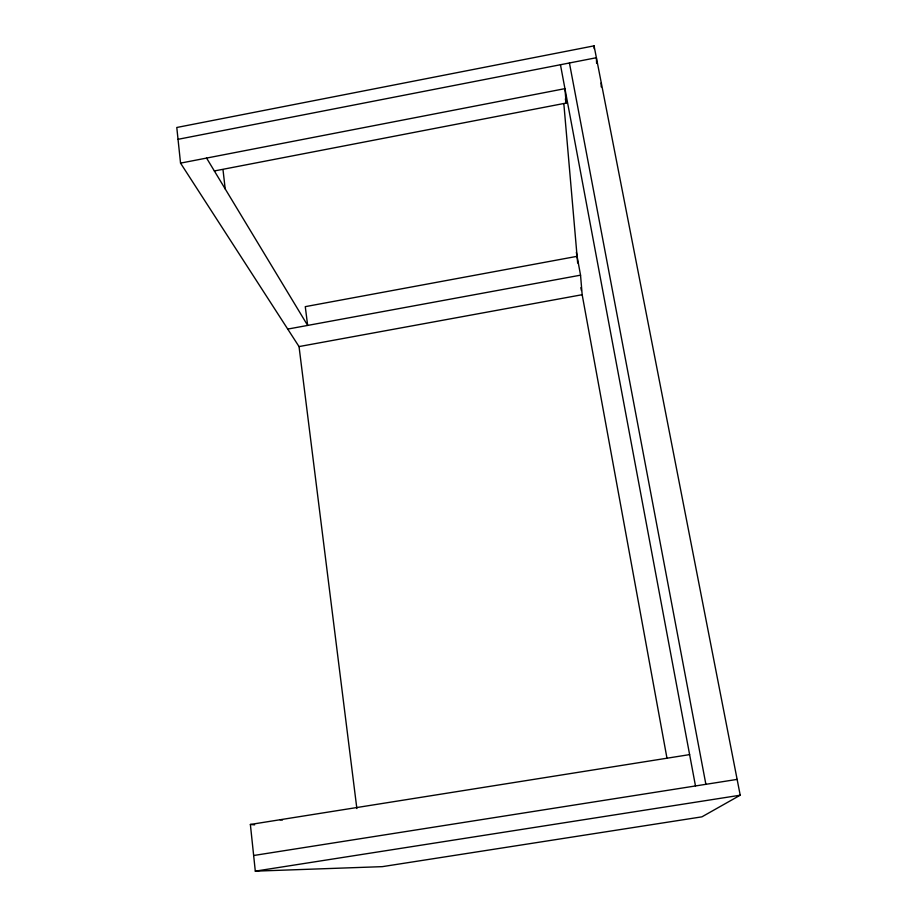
<?xml version="1.0" encoding="UTF-8"?>
<svg xmlns="http://www.w3.org/2000/svg" width="917" height="917" viewBox="0 0 917 917"><rect width="100%" height="100%" fill="white"/><g stroke="black" fill="none" stroke-linecap="round" stroke-linejoin="round"><path stroke-width="1.38" d="M356.862 808.553L299.034 346.58L180.546 163.123L176.786 127.486L594.067 45.85L740.214 795.211L701.918 816.841L382.343 866.645L255.304 871.15L250.375 824.463L689.618 754.611M178.036 139.315L596.382 57.725L596.612 63.433M180.546 163.123L564.929 88.651L566.144 103.059L214.349 170.963M577.08 256.324L305.269 306.656L307.653 325.42L206.577 158.079M287.743 329.088L580.541 275.169L576.346 252.313M299.034 346.58L582.169 294.712L580.541 275.169M253.654 855.504L737.13 779.393M255.304 871.15L740.214 795.211M250.375 824.463L254.639 824.841M280.04 819.752L282.47 820.016M569.423 62.975L705.884 784.31M560.459 64.729L695.487 785.949M565.365 98.898L566.144 103.059M580.885 287.686L581.401 290.494M582.169 294.712L666.98 758.21M223.003 169.702L225.192 188.913M563.84 103.759L577.664 263.03M594.067 45.85L594.193 48.704M601.093 82.977L601.243 86.943"/></g></svg>
